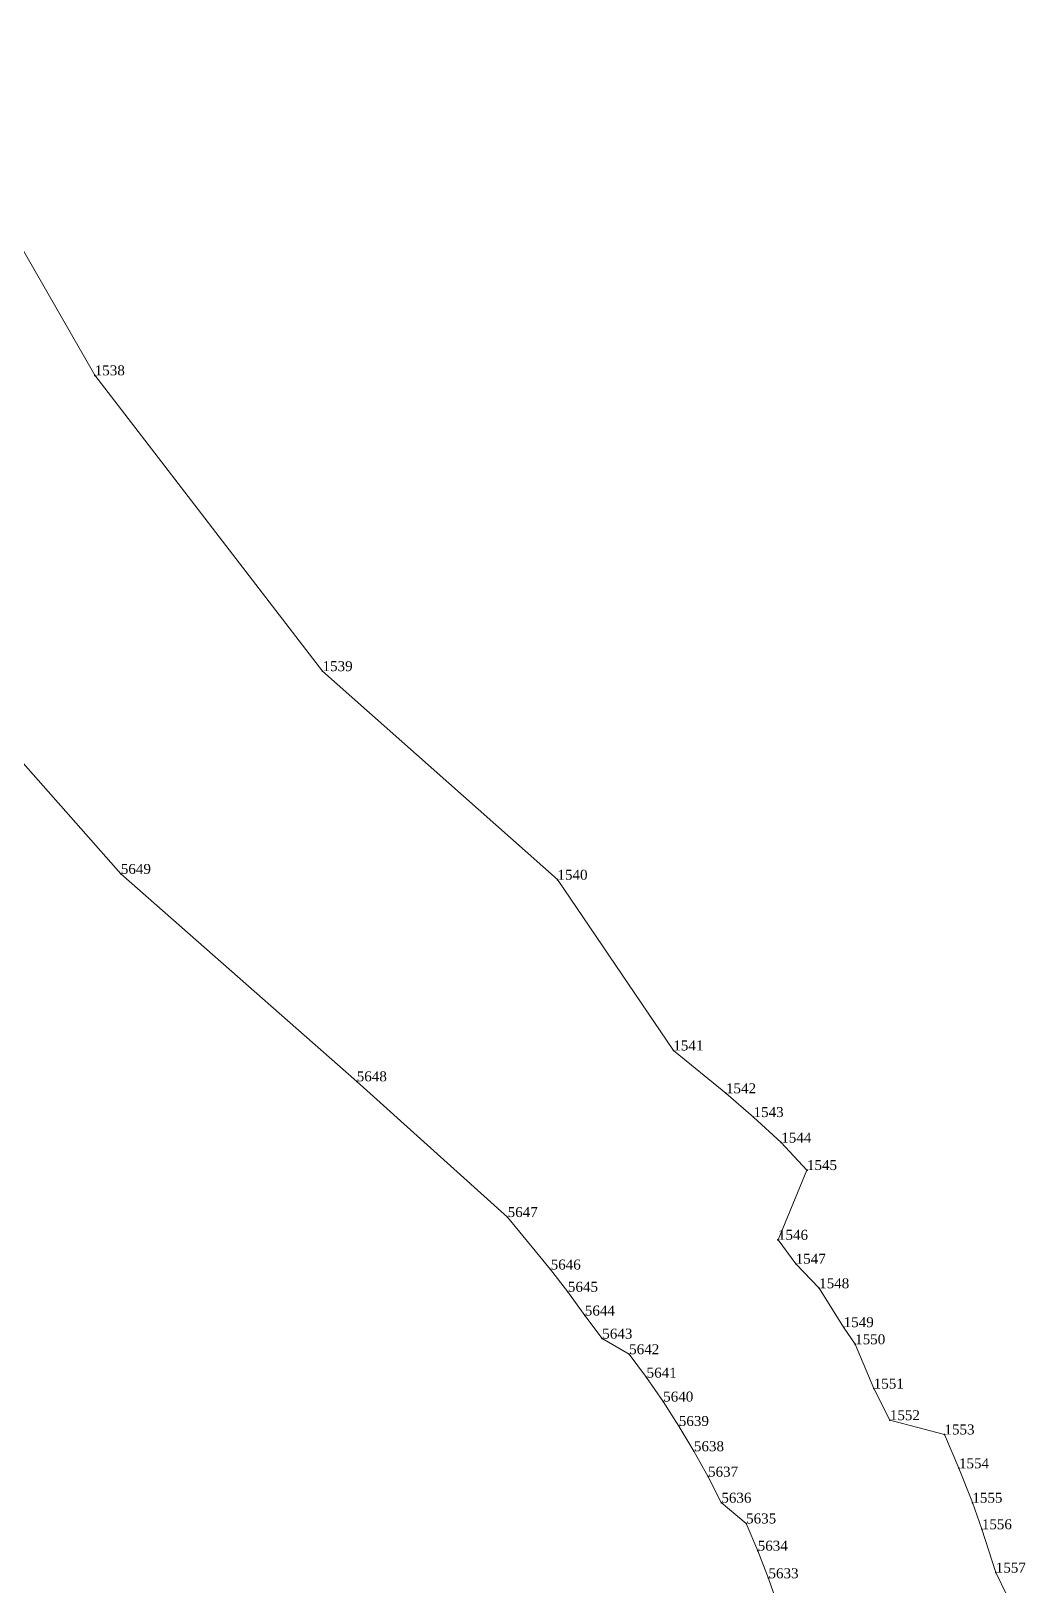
# Model space of a CAD drawing. Header units: metres. Extents: x 543554 to 549226, y 1840763 to 1844579.
# Drawn here: x 545968.2 to 546028.3, y 1842871.1 to 1842964.7 of the extents above; entities that cross this region are included whole.
import ezdxf

# ---------------------------------------------------------------- set-up
doc = ezdxf.new("R2010")
doc.units = ezdxf.units.M
doc.header["$MEASUREMENT"] = 0
for name, color, linetype, lineweight in [('Level 12', 7, 'Continuous', 0), ('Level 30', 7, 'Continuous', 0), ('Level 7', 7, 'Continuous', 0)]:
    doc.layers.add(name, color=color, linetype=linetype, lineweight=lineweight)
doc.styles.add('Style-Vntime', font='Vntime.shx')

# ---------------------------------------------------------------- blocks, each defined once
blk = doc.blocks.new('DDCT')
at = {"layer": 'Level 7', "color": 3, "linetype": 'Continuous', "lineweight": 30}
blk.add_point((0, 0), dxfattribs=at)
blk = doc.blocks.new('SHMIA_1537')
at = {"layer": 'Level 12', "color": 2, "linetype": 'Continuous', "lineweight": 0, "style": 'Style-Vntime'}
blk.add_text('1538', height=0.6, dxfattribs=at).set_placement((0, 0))
blk = doc.blocks.new('SHMIA_1538')
at = {"layer": 'Level 12', "color": 2, "linetype": 'Continuous', "lineweight": 0, "style": 'Style-Vntime'}
blk.add_text('1539', height=0.6, dxfattribs=at).set_placement((0, 0))
blk = doc.blocks.new('SHMIA_1539')
at = {"layer": 'Level 12', "color": 2, "linetype": 'Continuous', "lineweight": 0, "style": 'Style-Vntime'}
blk.add_text('1540', height=0.6, dxfattribs=at).set_placement((0, 0))
blk = doc.blocks.new('SHMIA_1540')
at = {"layer": 'Level 12', "color": 2, "linetype": 'Continuous', "lineweight": 0, "style": 'Style-Vntime'}
blk.add_text('1541', height=0.6, dxfattribs=at).set_placement((0, 0))
blk = doc.blocks.new('SHMIA_1541')
at = {"layer": 'Level 12', "color": 2, "linetype": 'Continuous', "lineweight": 0, "style": 'Style-Vntime'}
blk.add_text('1542', height=0.6, dxfattribs=at).set_placement((0, 0))
blk = doc.blocks.new('SHMIA_1542')
at = {"layer": 'Level 12', "color": 2, "linetype": 'Continuous', "lineweight": 0, "style": 'Style-Vntime'}
blk.add_text('1543', height=0.6, dxfattribs=at).set_placement((0, 0))
blk = doc.blocks.new('SHMIA_1543')
at = {"layer": 'Level 12', "color": 2, "linetype": 'Continuous', "lineweight": 0, "style": 'Style-Vntime'}
blk.add_text('1544', height=0.6, dxfattribs=at).set_placement((0, 0))
blk = doc.blocks.new('SHMIA_1544')
at = {"layer": 'Level 12', "color": 2, "linetype": 'Continuous', "lineweight": 0, "style": 'Style-Vntime'}
blk.add_text('1545', height=0.6, dxfattribs=at).set_placement((0, 0))
blk = doc.blocks.new('SHMIA_1545')
at = {"layer": 'Level 12', "color": 2, "linetype": 'Continuous', "lineweight": 0, "style": 'Style-Vntime'}
blk.add_text('1546', height=0.6, dxfattribs=at).set_placement((0, 0))
blk = doc.blocks.new('SHMIA_1546')
at = {"layer": 'Level 12', "color": 2, "linetype": 'Continuous', "lineweight": 0, "style": 'Style-Vntime'}
blk.add_text('1547', height=0.6, dxfattribs=at).set_placement((0, 0))
blk = doc.blocks.new('SHMIA_1547')
at = {"layer": 'Level 12', "color": 2, "linetype": 'Continuous', "lineweight": 0, "style": 'Style-Vntime'}
blk.add_text('1548', height=0.6, dxfattribs=at).set_placement((0, 0))
blk = doc.blocks.new('SHMIA_1548')
at = {"layer": 'Level 12', "color": 2, "linetype": 'Continuous', "lineweight": 0, "style": 'Style-Vntime'}
blk.add_text('1549', height=0.6, dxfattribs=at).set_placement((0, 0))
blk = doc.blocks.new('SHMIA_1549')
at = {"layer": 'Level 12', "color": 2, "linetype": 'Continuous', "lineweight": 0, "style": 'Style-Vntime'}
blk.add_text('1550', height=0.6, dxfattribs=at).set_placement((0, 0))
blk = doc.blocks.new('SHMIA_1550')
at = {"layer": 'Level 12', "color": 2, "linetype": 'Continuous', "lineweight": 0, "style": 'Style-Vntime'}
blk.add_text('1551', height=0.6, dxfattribs=at).set_placement((0, 0))
blk = doc.blocks.new('SHMIA_1551')
at = {"layer": 'Level 12', "color": 2, "linetype": 'Continuous', "lineweight": 0, "style": 'Style-Vntime'}
blk.add_text('1552', height=0.6, dxfattribs=at).set_placement((0, 0))
blk = doc.blocks.new('SHMIA_1552')
at = {"layer": 'Level 12', "color": 2, "linetype": 'Continuous', "lineweight": 0, "style": 'Style-Vntime'}
blk.add_text('1553', height=0.6, dxfattribs=at).set_placement((0, 0))
blk = doc.blocks.new('SHMIA_1553')
at = {"layer": 'Level 12', "color": 2, "linetype": 'Continuous', "lineweight": 0, "style": 'Style-Vntime'}
blk.add_text('1554', height=0.6, dxfattribs=at).set_placement((0, 0))
blk = doc.blocks.new('SHMIA_1554')
at = {"layer": 'Level 12', "color": 2, "linetype": 'Continuous', "lineweight": 0, "style": 'Style-Vntime'}
blk.add_text('1555', height=0.6, dxfattribs=at).set_placement((0, 0))
blk = doc.blocks.new('SHMIA_1555')
at = {"layer": 'Level 12', "color": 2, "linetype": 'Continuous', "lineweight": 0, "style": 'Style-Vntime'}
blk.add_text('1556', height=0.6, dxfattribs=at).set_placement((0, 0))
blk = doc.blocks.new('SHMIA_1556')
at = {"layer": 'Level 12', "color": 2, "linetype": 'Continuous', "lineweight": 0, "style": 'Style-Vntime'}
blk.add_text('1557', height=0.6, dxfattribs=at).set_placement((0, 0))
blk = doc.blocks.new('SHMIA_5632')
at = {"layer": 'Level 12', "color": 2, "linetype": 'Continuous', "lineweight": 0, "style": 'Style-Vntime'}
blk.add_text('5633', height=0.6, dxfattribs=at).set_placement((0, 0))
blk = doc.blocks.new('SHMIA_5633')
at = {"layer": 'Level 12', "color": 2, "linetype": 'Continuous', "lineweight": 0, "style": 'Style-Vntime'}
blk.add_text('5634', height=0.6, dxfattribs=at).set_placement((0, 0))
blk = doc.blocks.new('SHMIA_5634')
at = {"layer": 'Level 12', "color": 2, "linetype": 'Continuous', "lineweight": 0, "style": 'Style-Vntime'}
blk.add_text('5635', height=0.6, dxfattribs=at).set_placement((0, 0))
blk = doc.blocks.new('SHMIA_5635')
at = {"layer": 'Level 12', "color": 2, "linetype": 'Continuous', "lineweight": 0, "style": 'Style-Vntime'}
blk.add_text('5636', height=0.6, dxfattribs=at).set_placement((0, 0))
blk = doc.blocks.new('SHMIA_5636')
at = {"layer": 'Level 12', "color": 2, "linetype": 'Continuous', "lineweight": 0, "style": 'Style-Vntime'}
blk.add_text('5637', height=0.6, dxfattribs=at).set_placement((0, 0))
blk = doc.blocks.new('SHMIA_5637')
at = {"layer": 'Level 12', "color": 2, "linetype": 'Continuous', "lineweight": 0, "style": 'Style-Vntime'}
blk.add_text('5638', height=0.6, dxfattribs=at).set_placement((0, 0))
blk = doc.blocks.new('SHMIA_5638')
at = {"layer": 'Level 12', "color": 2, "linetype": 'Continuous', "lineweight": 0, "style": 'Style-Vntime'}
blk.add_text('5639', height=0.6, dxfattribs=at).set_placement((0, 0))
blk = doc.blocks.new('SHMIA_5639')
at = {"layer": 'Level 12', "color": 2, "linetype": 'Continuous', "lineweight": 0, "style": 'Style-Vntime'}
blk.add_text('5640', height=0.6, dxfattribs=at).set_placement((0, 0))
blk = doc.blocks.new('SHMIA_5640')
at = {"layer": 'Level 12', "color": 2, "linetype": 'Continuous', "lineweight": 0, "style": 'Style-Vntime'}
blk.add_text('5641', height=0.6, dxfattribs=at).set_placement((0, 0))
blk = doc.blocks.new('SHMIA_5641')
at = {"layer": 'Level 12', "color": 2, "linetype": 'Continuous', "lineweight": 0, "style": 'Style-Vntime'}
blk.add_text('5642', height=0.6, dxfattribs=at).set_placement((0, 0))
blk = doc.blocks.new('SHMIA_5642')
at = {"layer": 'Level 12', "color": 2, "linetype": 'Continuous', "lineweight": 0, "style": 'Style-Vntime'}
blk.add_text('5643', height=0.6, dxfattribs=at).set_placement((0, 0))
blk = doc.blocks.new('SHMIA_5643')
at = {"layer": 'Level 12', "color": 2, "linetype": 'Continuous', "lineweight": 0, "style": 'Style-Vntime'}
blk.add_text('5644', height=0.6, dxfattribs=at).set_placement((0, 0))
blk = doc.blocks.new('SHMIA_5644')
at = {"layer": 'Level 12', "color": 2, "linetype": 'Continuous', "lineweight": 0, "style": 'Style-Vntime'}
blk.add_text('5645', height=0.6, dxfattribs=at).set_placement((0, 0))
blk = doc.blocks.new('SHMIA_5645')
at = {"layer": 'Level 12', "color": 2, "linetype": 'Continuous', "lineweight": 0, "style": 'Style-Vntime'}
blk.add_text('5646', height=0.6, dxfattribs=at).set_placement((0, 0))
blk = doc.blocks.new('SHMIA_5646')
at = {"layer": 'Level 12', "color": 2, "linetype": 'Continuous', "lineweight": 0, "style": 'Style-Vntime'}
blk.add_text('5647', height=0.6, dxfattribs=at).set_placement((0, 0))
blk = doc.blocks.new('SHMIA_5647')
at = {"layer": 'Level 12', "color": 2, "linetype": 'Continuous', "lineweight": 0, "style": 'Style-Vntime'}
blk.add_text('5648', height=0.6, dxfattribs=at).set_placement((0, 0))
blk = doc.blocks.new('SHMIA_5648')
at = {"layer": 'Level 12', "color": 2, "linetype": 'Continuous', "lineweight": 0, "style": 'Style-Vntime'}
blk.add_text('5649', height=0.6, dxfattribs=at).set_placement((0, 0))

msp = doc.modelspace()

# ---------------------------------------------------------------- linework, layer by layer
at = {"layer": 'Level 30', "color": 2, "linetype": 'Continuous', "lineweight": 0, "flags": 128}
for points in [[(545960.1272, 1842964.7474), (545972.0201, 1842944.024), (545985.7409, 1842926.211), (545999.8927, 1842913.6541), (546006.873, 1842903.3676), (546010.0388, 1842900.789), (546011.6987, 1842899.3601), (546013.3674, 1842897.8245), (546014.916, 1842896.1695), (546013.1732, 1842891.9726), (546014.2439, 1842890.5268), (546015.6503, 1842889.0495), (546017.1257, 1842886.7142), (546017.815, 1842885.6766), (546018.9403, 1842883.0141), (546019.9102, 1842881.1141), (546023.1991, 1842880.2526), (546024.0746, 1842878.2122), (546024.8816, 1842876.1437), (546025.4526, 1842874.5424), (546026.2866, 1842871.9319), (546028.2858, 1842867.834)], [(545958.7884, 1842930.7341), (545973.5867, 1842914.0034), (545987.7997, 1842901.508), (545996.8871, 1842893.3378), (545999.4796, 1842890.1834), (546000.5205, 1842888.8352), (546001.5445, 1842887.4136), (546002.5886, 1842886.0234), (546004.21, 1842885.0834), (546005.257, 1842883.6731), (546006.2564, 1842882.2288), (546007.2044, 1842880.7564), (546008.1081, 1842879.2442), (546008.9584, 1842877.7073), (546009.7569, 1842876.1429), (546011.2461, 1842874.8864), (546011.9494, 1842873.2473), (546012.5976, 1842871.5857), (546013.1901, 1842869.9034)]]:
    msp.add_lwpolyline(points, dxfattribs=at)

# ---------------------------------------------------------------- block references
at = {"layer": 'Level 12', "color": 2, "linetype": 'Continuous', "lineweight": 0}
for name, p in [('SHMIA_1537', (545972.02, 1842944.02)), ('SHMIA_1538', (545985.74, 1842926.21)), ('SHMIA_5648', (545973.59, 1842914)), ('SHMIA_1539', (545999.89, 1842913.65)), ('SHMIA_1540', (546006.87, 1842903.37)), ('SHMIA_5647', (545987.8, 1842901.51)), ('SHMIA_1541', (546010.04, 1842900.79)), ('SHMIA_1542', (546011.7, 1842899.36)), ('SHMIA_1543', (546013.37, 1842897.82)), ('SHMIA_1544', (546014.92, 1842896.17)), ('SHMIA_5646', (545996.89, 1842893.34)), ('SHMIA_1545', (546013.17, 1842891.97)), ('SHMIA_5645', (545999.48, 1842890.18)), ('SHMIA_1546', (546014.24, 1842890.53)), ('SHMIA_5644', (546000.52, 1842888.84)), ('SHMIA_1547', (546015.65, 1842889.05)), ('SHMIA_5643', (546001.54, 1842887.41)), ('SHMIA_1548', (546017.13, 1842886.71)), ('SHMIA_5642', (546002.59, 1842886.02)), ('SHMIA_1549', (546017.82, 1842885.68)), ('SHMIA_5641', (546004.21, 1842885.08)), ('SHMIA_5640', (546005.26, 1842883.67)), ('SHMIA_1550', (546018.94, 1842883.01)), ('SHMIA_5639', (546006.26, 1842882.23)), ('SHMIA_5638', (546007.2, 1842880.76)), ('SHMIA_1551', (546019.91, 1842881.11)), ('SHMIA_1552', (546023.2, 1842880.25)), ('SHMIA_5637', (546008.11, 1842879.24)), ('SHMIA_1553', (546024.07, 1842878.21)), ('SHMIA_5636', (546008.96, 1842877.71)), ('SHMIA_5635', (546009.76, 1842876.14)), ('SHMIA_1554', (546024.88, 1842876.14)), ('SHMIA_5634', (546011.25, 1842874.89)), ('SHMIA_1555', (546025.45, 1842874.54)), ('SHMIA_5633', (546011.95, 1842873.25)), ('SHMIA_5632', (546012.6, 1842871.59)), ('SHMIA_1556', (546026.29, 1842871.93))]:
    msp.add_blockref(name, p, dxfattribs=at)
at = {"layer": 'Level 7', "color": 3, "linetype": 'Continuous', "lineweight": 30}
for p in [(545972.02, 1842944.02), (545985.74, 1842926.21), (545973.59, 1842914), (545999.89, 1842913.65), (546006.87, 1842903.37), (545987.8, 1842901.51), (546010.04, 1842900.79), (546011.7, 1842899.36), (546013.37, 1842897.82), (546014.92, 1842896.17), (545996.89, 1842893.34), (546013.17, 1842891.97), (545999.48, 1842890.18), (546014.24, 1842890.53), (546000.52, 1842888.84), (546015.65, 1842889.05), (546001.54, 1842887.41), (546002.59, 1842886.02), (546017.13, 1842886.71), (546004.21, 1842885.08), (546017.82, 1842885.68), (546005.26, 1842883.67), (546006.26, 1842882.23), (546018.94, 1842883.01), (546007.2, 1842880.76), (546019.91, 1842881.11), (546023.2, 1842880.25), (546008.11, 1842879.24), (546008.96, 1842877.71), (546024.07, 1842878.21), (546009.76, 1842876.14), (546024.88, 1842876.14), (546011.25, 1842874.89), (546025.45, 1842874.54), (546011.95, 1842873.25), (546026.29, 1842871.93), (546012.6, 1842871.59)]:
    msp.add_blockref('DDCT', p, dxfattribs=at)

doc.saveas('drawing.dxf')
